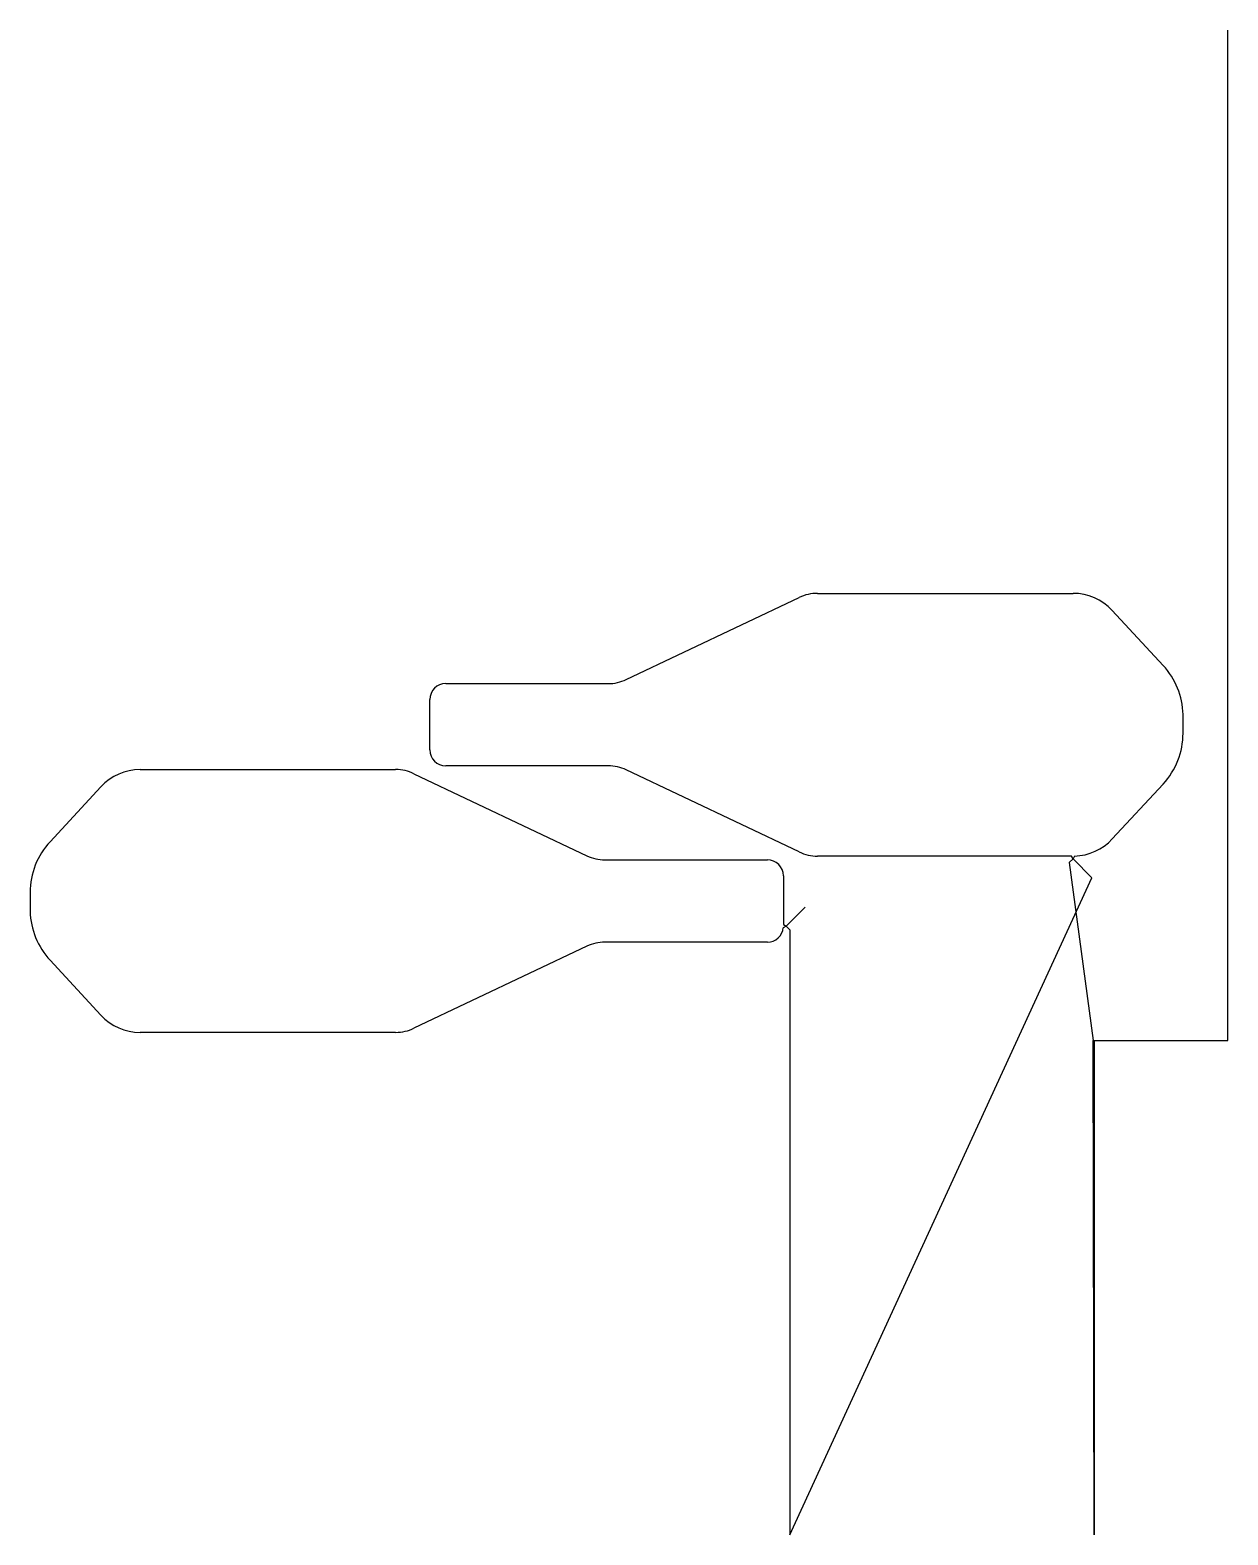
# Model space of a CAD drawing. Header units: metres. Extents: x 7 to 1128, y 0 to 1409.
import ezdxf

# ---------------------------------------------------------------- set-up
doc = ezdxf.new("R2010")
doc.units = ezdxf.units.M

msp = doc.modelspace()

# ---------------------------------------------------------------- linework, layer by layer
at = {"layer": 'TOOL_0'}
for p, q in [((1128.172, 1407.777), (1128.172, 1408.777)), ((1128.172, 462.923), (1128.172, 1407.777)), ((565.13, 800.799), (726.949, 877.618)), ((744.103, 881.483), (983.233, 881.483)), ((1019.919, 865.455), (1067.564, 814.003)), ((396.203, 796.983), (548.191, 796.983)), ((381.203, 734.983), (381.203, 781.983)), ((548.191, 719.983), (396.203, 719.983)), ((110.099, 716.47), (349.229, 716.47)), ((366.383, 712.605), (528.202, 635.787)), ((726.949, 639.348), (565.131, 716.166)), ((25.768, 648.99), (73.413, 700.442)), ((1067.564, 702.963), (1019.919, 651.511)), ((981.732, 635.483), (744.103, 635.483)), ((983.251, 632.894), (981.732, 635.483)), ((984.732, 635.506), (983.252, 632.895)), ((545.141, 631.97), (697.129, 631.97)), ((983.252, 632.895), (979.716, 629.359)), ((979.716, 629.359), (1002.029, 462.923)), ((1000.928, 615.217), (983.251, 632.894)), ((712.129, 616.97), (712.129, 571.47)), ((718.227, 0.001), (1000.928, 615.217)), ((732.37, 587.581), (714.692, 569.904)), ((714.692, 569.904), (712.055, 568.47)), ((712.129, 571.47), (714.691, 569.905)), ((714.691, 569.905), (718.227, 566.369)), ((718.227, 566.369), (718.227, 0.001)), ((528.202, 551.152), (366.383, 474.334)), ((697.13, 554.969), (545.142, 554.969)), ((73.413, 486.497), (25.768, 537.949)), ((349.229, 470.469), (110.1, 470.469)), ((1002.029, 462.923), (1003.029, 462.923)), ((1003.029, 0.001), (1002.029, 462.923)), ((1002.029, 462.923), (1003.029, 462.923)), ((1003.029, 462.923), (1003.029, 0.001)), ((1003.029, 462.923), (1128.172, 462.923))]:
    msp.add_line(p, q, dxfattribs=at)
for centre, radius, start, end in [((744.142, 841.308), 40.175, 90.05562, 115.337832), ((983.233, 831.483), 50, 42.800329, 90), ((1016.066, 766.387), 70.138, 1.379872, 42.757042), ((396.203, 781.983), 15, 90, 180), ((548.191, 836.483), 39.5, 270, 295.393437), ((334.323, 758.483), 751.922, 359.39352, 0.730998), ((1016.203, 750.524), 70, 317.199884, 0), ((396.203, 734.983), 15, 180, 270), ((548.191, 680.483), 39.5, 64.604631, 90), ((110.099, 666.47), 50, 90, 137.199671), ((349.19, 676.295), 40.175, 64.662168, 89.94438), ((77.129, 601.429), 70, 137.199884, 179.993452), ((983.233, 685.483), 50, 271.718003, 317.199671), ((545.142, 671.47), 39.5, 244.604631, 269.998549), ((744.142, 675.658), 40.175, 244.662168, 269.94438), ((697.129, 616.97), 15, 0, 90), ((759.009, 593.469), 751.922, 179.392834, 180.730921), ((77.266, 585.565), 70.138, 181.379055, 222.757042), ((697.13, 569.969), 15, 270, 354.264702), ((545.142, 515.469), 39.5, 90, 115.395369), ((110.1, 520.469), 50, 222.799551, 270), ((349.19, 510.644), 40.175, 270.05562, 295.337832)]:
    msp.add_arc(centre, radius, start, end, dxfattribs=at)

doc.saveas('drawing.dxf')
